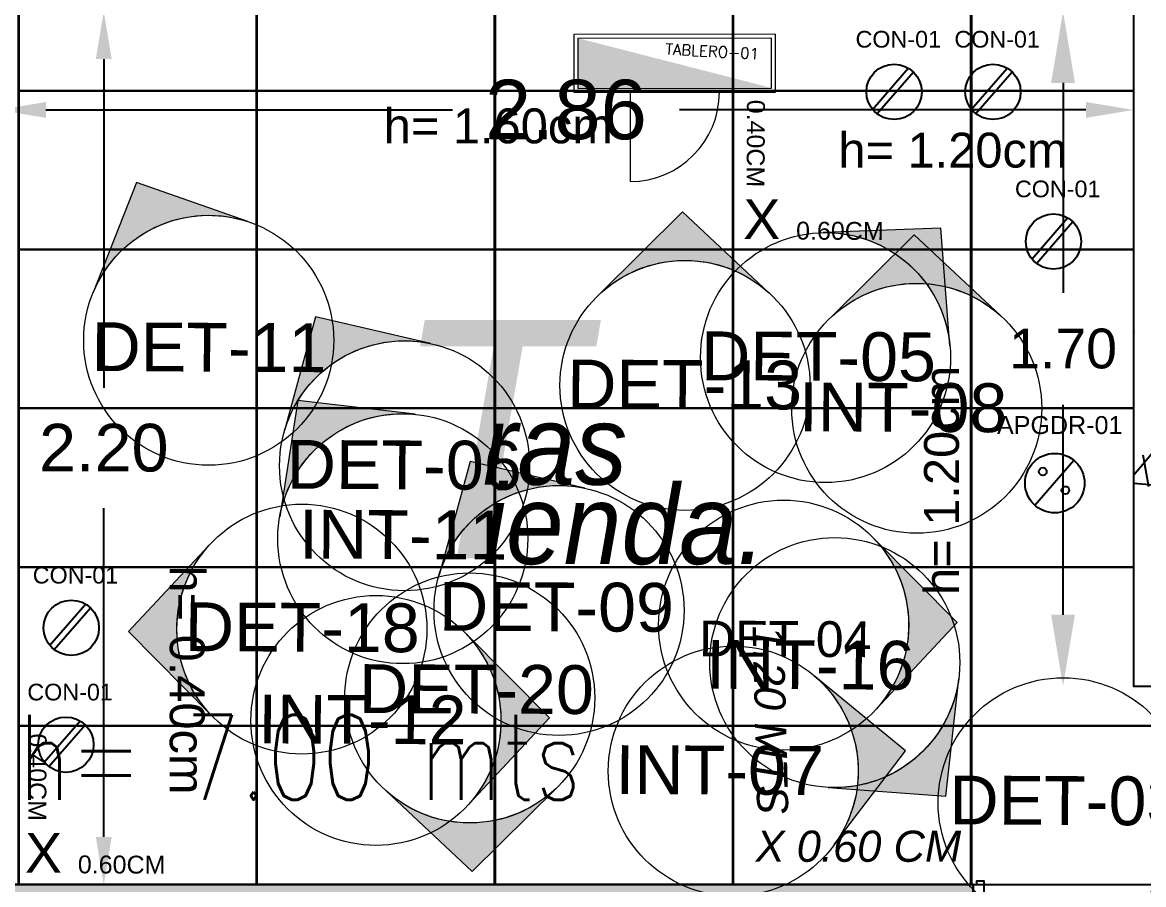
# Model space of a CAD drawing. Header units: millimetres. Extents: x 0 to 21977, y 2 to 7635.
# Drawn here: x 10967.751 to 10970.575, y 3818.415 to 3820.587 of the extents above; entities that cross this region are included whole.
import ezdxf
from ezdxf.enums import TextEntityAlignment as Align

# ---------------------------------------------------------------- set-up
doc = ezdxf.new("R2010")
doc.units = ezdxf.units.MM
for name, color, linetype, lineweight in [('CONTACTOS', 161, 'Continuous', 18), ('IMAGENES 2', 150, 'Continuous', 18), ('IMAGENES 3', 142, 'Continuous', 18), ('INFORMACION DE AREAS', 143, 'Continuous', 18), ('MURO DUROCK', 161, 'Continuous', 25), ('PLAFON', 151, 'Continuous', 25), ('TABLEROS', 174, 'Continuous', 13)]:
    doc.layers.add(name, color=color, linetype=linetype, lineweight=lineweight)
for name, color, linetype in [('MEDIDAS.', 144, 'Continuous'), ('MUROS - ARQ.', 151, 'Continuous'), ('MUROS ACABADOS', 142, 'Continuous'), ('PISO PATIO PUBLICO', 142, 'Continuous'), ('PUERTAS', 170, 'Continuous')]:
    doc.layers.add(name, color=color, linetype=linetype)
doc.styles.add('BBVA_Guadalajara Rastro_FN$0$X-PP-NEW$0$ROMANS', font='romans.shx', dxfattribs={"width": 0.75})
doc.styles.add('ROMANS', font='romans.shx', dxfattribs={"width": 0.75})
doc.styles.get("Standard").update_dxf_attribs({"font": 'arial.ttf'})
doc.dimstyles.get("Standard").update_dxf_attribs({"dimtxt": 0.15, "dimasz": 0.18, "dimexe": 0.18, "dimexo": 0.0625, "dimgap": 0.09, "dimtad": 0, "dimtih": 1, "dimtoh": 1, "dimzin": 0, "dimdsep": 46, "dimtxsty": 'Standard', "dimblk2": 'ARCHTICK', "dimcen": 0.09, "dimadec": 0, "dimazin": 0, "dimtfac": 1, "dimtofl": 0, "dimtmove": 0, "dimatfit": 3, "dimfxl": 1, "dimtolj": 1, "dimtzin": 0, "dimarcsym": 0})

# ---------------------------------------------------------------- blocks, each defined once
blk = doc.blocks.new('PISO TRAS TIENDA AZUL')
at = {"layer": 'PISO PATIO PUBLICO', "color": 152}
for points in [[(10967.7404037245, 3820.415240046465), (10968.3404037245, 3820.415240046465), (10968.3404037245, 3820.615240046464), (10967.7404037245, 3820.615240046464)], [(10968.3404037245, 3820.415240046465), (10968.9404037245, 3820.415240046465), (10968.9404037245, 3820.615240046464), (10968.3404037245, 3820.615240046464)], [(10968.9404037245, 3820.415240046465), (10969.5404037245, 3820.415240046465), (10969.5404037245, 3820.615240046464), (10968.9404037245, 3820.615240046464)], [(10969.5404037245, 3820.415240046465), (10970.1404037245, 3820.415240046465), (10970.1404037245, 3820.615240046464), (10969.5404037245, 3820.615240046464)], [(10970.1404037245, 3820.415240046465), (10970.5504037245, 3820.415240046465), (10970.5504037245, 3820.615240046464), (10970.1404037245, 3820.615240046464)], [(10967.7404037245, 3820.015240046465), (10968.3404037245, 3820.015240046465), (10968.3404037245, 3820.415240046465), (10967.7404037245, 3820.415240046465)], [(10968.3404037245, 3820.015240046465), (10968.9404037245, 3820.015240046465), (10968.9404037245, 3820.415240046465), (10968.3404037245, 3820.415240046465)], [(10968.9404037245, 3820.015240046465), (10969.5404037245, 3820.015240046465), (10969.5404037245, 3820.415240046465), (10968.9404037245, 3820.415240046465)], [(10969.5404037245, 3820.015240046465), (10970.1404037245, 3820.015240046465), (10970.1404037245, 3820.415240046465), (10969.5404037245, 3820.415240046465)], [(10970.1404037245, 3820.015240046465), (10970.5504037245, 3820.015240046465), (10970.5504037245, 3820.415240046465), (10970.1404037245, 3820.415240046465)], [(10967.7404037245, 3819.615240046465), (10968.3404037245, 3819.615240046465), (10968.3404037245, 3820.015240046465), (10967.7404037245, 3820.015240046465)], [(10968.3404037245, 3819.615240046465), (10968.9404037245, 3819.615240046465), (10968.9404037245, 3820.015240046465), (10968.3404037245, 3820.015240046465)], [(10968.9404037245, 3819.615240046465), (10969.5404037245, 3819.615240046465), (10969.5404037245, 3820.015240046465), (10968.9404037245, 3820.015240046465)], [(10969.5404037245, 3819.615240046465), (10970.1404037245, 3819.615240046465), (10970.1404037245, 3820.015240046465), (10969.5404037245, 3820.015240046465)], [(10970.1404037245, 3819.615240046465), (10970.5504037245, 3819.615240046465), (10970.5504037245, 3820.015240046465), (10970.1404037245, 3820.015240046465)], [(10967.7404037245, 3819.215240046466), (10968.3404037245, 3819.215240046466), (10968.3404037245, 3819.615240046465), (10967.7404037245, 3819.615240046465)], [(10968.3404037245, 3819.215240046466), (10968.9404037245, 3819.215240046466), (10968.9404037245, 3819.615240046465), (10968.3404037245, 3819.615240046465)], [(10968.9404037245, 3819.215240046466), (10969.5404037245, 3819.215240046466), (10969.5404037245, 3819.615240046465), (10968.9404037245, 3819.615240046465)], [(10969.5404037245, 3819.215240046466), (10970.1404037245, 3819.215240046466), (10970.1404037245, 3819.615240046465), (10969.5404037245, 3819.615240046465)], [(10970.1404037245, 3819.215240046466), (10970.5504037245, 3819.215240046466), (10970.5504037245, 3819.615240046465), (10970.1404037245, 3819.615240046465)], [(10967.7404037245, 3818.815240046466), (10968.3404037245, 3818.815240046466), (10968.3404037245, 3819.215240046466), (10967.7404037245, 3819.215240046466)], [(10968.3404037245, 3818.815240046466), (10968.9404037245, 3818.815240046466), (10968.9404037245, 3819.215240046466), (10968.3404037245, 3819.215240046466)], [(10968.9404037245, 3818.815240046466), (10969.5404037245, 3818.815240046466), (10969.5404037245, 3819.215240046466), (10968.9404037245, 3819.215240046466)], [(10969.5404037245, 3818.815240046466), (10970.1404037245, 3818.815240046466), (10970.1404037245, 3819.215240046466), (10969.5404037245, 3819.215240046466)], [(10967.7404037245, 3818.415240046466), (10968.3404037245, 3818.415240046466), (10968.3404037245, 3818.815240046466), (10967.7404037245, 3818.815240046466)], [(10968.3404037245, 3818.415240046466), (10968.9404037245, 3818.415240046466), (10968.9404037245, 3818.815240046466), (10968.3404037245, 3818.815240046466)], [(10968.9404037245, 3818.415240046466), (10969.5404037245, 3818.415240046466), (10969.5404037245, 3818.815240046466), (10968.9404037245, 3818.815240046466)], [(10969.5404037245, 3818.415240046466), (10970.1404037245, 3818.415240046466), (10970.1404037245, 3818.815240046466), (10969.5404037245, 3818.815240046466)], [(10970.1404037245, 3818.415240046466), (10970.7404037245, 3818.415240046466), (10970.7404037245, 3818.815240046466), (10970.1404037245, 3818.815240046466)]]:
    blk.add_lwpolyline(points, close=True, dxfattribs=at)
blk.add_lwpolyline([(10970.55030422416, 3819.215240046466), (10970.1404037245, 3819.215240046466), (10970.1404037245, 3818.815240046466), (10970.7404037245, 3818.815240046466), (10970.7404037245, 3818.915240046471)], dxfattribs=at)
at = {"layer": 'PISO PATIO PUBLICO', "color": 154}
blk.add_lwpolyline([(10970.55030422416, 3819.215240046466), (10970.55030422416, 3818.915240046474), (10970.70030422416, 3818.915240046474), (10970.7404037245, 3818.915240046465)], dxfattribs=at)
at = {"layer": 'PISO PATIO PUBLICO', "color": 7, "attachment_point": 1}
for s, insert, char_height, rotation in [('0.40CM', (10969.62149451715, 3820.39251605933), 0.04506130324082309, 269.7118928762892), ('X', (10969.56727230771, 3820.142068288517), 0.1, 359.71189287628926), ('0.60CM', (10969.70021826133, 3820.08547134763), 0.0451, 359.71189287628926), ('0.40CM', (10967.81215938008, 3818.795807136448), 0.04506130324082309, 269.7118928762892), ('X', (10967.75793717065, 3818.545359365636), 0.1, 359.71189287628926), ('0.60CM', (10967.89088312426, 3818.488762424748), 0.0451, 359.71189287628926)]:
    blk.add_mtext_dynamic_manual_height_columns(s, width=0.9235994632417519, gutter_width=12.5, heights=[0], dxfattribs=dict(at, insert=insert, char_height=char_height, rotation=rotation))
blk = doc.blocks.new('PISO AZUL')
at = {"layer": 'PISO PATIO PUBLICO', "color": 154}
blk.add_lwpolyline([(10970.1404037245, 3818.345240046466), (10970.14636788963, 3818.345240046466), (10970.14636788963, 3818.415240046474)], dxfattribs=at)
blk = doc.blocks.new('PLAFON AZUL')
at = {"layer": 'PLAFON', "color": 186}
for points in [[(10967.74171580828, 3820.615240046472), (10967.74171580828, 3819.615240046473), (10968.34171580828, 3819.615240046473), (10968.34171580828, 3820.615240046472)], [(10968.34171580828, 3820.615240046472), (10968.34171580828, 3819.615240046473), (10968.94171580828, 3819.615240046473), (10968.94171580828, 3820.615240046472)], [(10968.94171580828, 3820.615240046472), (10968.94171580828, 3819.615240046473), (10969.54171580828, 3819.615240046473), (10969.54171580828, 3820.615240046472)], [(10969.54171580828, 3820.615240046472), (10969.54171580828, 3819.615240046473), (10970.14171580828, 3819.615240046473), (10970.14171580828, 3820.615240046472)], [(10967.74171580828, 3819.615240046473), (10967.74171580828, 3818.415240046474), (10968.34171580828, 3818.415240046474), (10968.34171580828, 3819.615240046473)], [(10968.34171580828, 3819.615240046473), (10968.34171580828, 3818.415240046474), (10968.94171580828, 3818.415240046474), (10968.94171580828, 3819.615240046473)], [(10968.94171580828, 3819.615240046473), (10968.94171580828, 3818.415240046474), (10969.54171580828, 3818.415240046474), (10969.54171580828, 3819.615240046473)], [(10969.54171580828, 3819.615240046473), (10969.54171580828, 3818.415240046474), (10970.14171580828, 3818.415240046474), (10970.14171580828, 3819.615240046473)]]:
    blk.add_lwpolyline(points, close=True, dxfattribs=at)
for points in [[(10970.55030422416, 3820.615240046471), (10970.14171580828, 3820.615240046471), (10970.14171580828, 3819.615240046473), (10970.55030422416, 3819.615240046473)], [(10970.55030422416, 3819.615240046473), (10970.14171580828, 3819.615240046473), (10970.14171580828, 3818.415240046474), (10970.74171580828, 3818.415240046474), (10970.74171580828, 3819.615240046473), (10970.70030422416, 3819.615240046473)]]:
    blk.add_lwpolyline(points, dxfattribs=at)
at = {"layer": 'PLAFON', "color": 7, "insert": (10969.66874505378, 3819.069058702406), "char_height": 0.07848615468126044, "attachment_point": 1, "rotation": 271.4345887252241}
blk.add_mtext_dynamic_manual_height_columns('{\\fArial|b0|i1|c0|p34;1.20 MTS}', width=3.702998878402042, gutter_width=12.5, heights=[0], dxfattribs=at)
at = {"layer": 'PLAFON', "color": 7, "insert": (10969.59799424784, 3818.551133038719), "char_height": 0.07848615468126045, "attachment_point": 1}
blk.add_mtext_dynamic_manual_height_columns('{\\fArial|b0|i1|c0|p34;X 0.60 CM }', width=3.702998878402042, gutter_width=12.5, heights=[0], dxfattribs=at)
blk = doc.blocks.new('*D130')
at = {"layer": 'Defpoints', "color": 0, "transparency": 16777216}
for p in [(10970.37251265755, 3820.615240046473), (10970.37251265755, 3818.915240046474), (10970.37251265755, 3818.915240046474)]:
    blk.add_point(p, dxfattribs=at)
at = {"layer": 'MEDIDAS.', "color": 0, "lineweight": -2, "transparency": 16777216}
for p, q in [((10970.37251265755, 3820.435240046474), (10970.37251265755, 3819.906297345246)), ((10970.37251265755, 3819.095240046473), (10970.37251265755, 3819.624182747702))]:
    blk.add_line(p, q, dxfattribs=at)
at = {"layer": 'MEDIDAS.', "color": 0, "transparency": 16777216}
for points in [[(10970.34251265755, 3820.435240046474), (10970.40251265755, 3820.435240046474), (10970.37251265755, 3820.615240046473)], [(10970.34251265755, 3819.095240046473), (10970.40251265755, 3819.095240046473), (10970.37251265755, 3818.915240046474)]]:
    blk.add_solid(points, dxfattribs=at)
at = {"layer": 'MEDIDAS.', "color": 0, "transparency": 16777216, "insert": (10970.37251265755, 3819.765240046475), "char_height": 0.1, "attachment_point": 5}
blk.add_mtext('\\A1;1.70', dxfattribs=at)
blk = doc.blocks.new('_ArchTick')
at = {"color": 0, "linetype": 'ByBlock', "const_width": 0.15}
blk.add_lwpolyline([(-0.5, -0.5), (0.5, 0.5)], dxfattribs=at)
blk = doc.blocks.new('*D131')
at = {"layer": 'Defpoints', "color": 0, "transparency": 16777216}
for p in [(10967.69030422416, 3820.366922300902), (10970.55030422416, 3820.366922300902), (10970.55030422416, 3820.366922300902)]:
    blk.add_point(p, dxfattribs=at)
at = {"layer": 'MEDIDAS.', "color": 0, "lineweight": -2, "transparency": 16777216}
for p, q in [((10967.81030422416, 3820.366922300902), (10968.83426056796, 3820.366922300902)), ((10970.43030422416, 3820.366922300902), (10969.40634788037, 3820.366922300902))]:
    blk.add_line(p, q, dxfattribs=at)
at = {"layer": 'MEDIDAS.', "color": 0, "transparency": 16777216}
for points in [[(10967.81030422416, 3820.386922300902), (10967.81030422416, 3820.346922300902), (10967.69030422416, 3820.366922300902)], [(10970.43030422416, 3820.386922300902), (10970.43030422416, 3820.346922300902), (10970.55030422416, 3820.366922300902)]]:
    blk.add_solid(points, dxfattribs=at)
at = {"layer": 'MEDIDAS.', "color": 0, "transparency": 16777216, "insert": (10969.12030422416, 3820.366922300902), "char_height": 0.15, "attachment_point": 5}
blk.add_mtext('\\A1;2.86', dxfattribs=at)
blk = doc.blocks.new('*D132')
at = {"layer": 'Defpoints', "color": 0, "transparency": 16777216}
for p in [(10967.95609627579, 3820.615240046473), (10967.95609627579, 3818.415240046474), (10967.95609627579, 3818.415240046474)]:
    blk.add_point(p, dxfattribs=at)
at = {"layer": 'MEDIDAS.', "color": 0, "lineweight": -2, "transparency": 16777216}
for p, q in [((10967.95609627579, 3820.495240046474), (10967.95609627579, 3819.666508805)), ((10967.95609627579, 3818.535240046474), (10967.95609627579, 3819.363971287947))]:
    blk.add_line(p, q, dxfattribs=at)
at = {"layer": 'MEDIDAS.', "color": 0, "transparency": 16777216}
for points in [[(10967.93609627579, 3820.495240046474), (10967.97609627579, 3820.495240046474), (10967.95609627579, 3820.615240046473)], [(10967.93609627579, 3818.535240046474), (10967.97609627579, 3818.535240046474), (10967.95609627579, 3818.415240046474)]]:
    blk.add_solid(points, dxfattribs=at)
at = {"layer": 'MEDIDAS.', "color": 0, "transparency": 16777216, "insert": (10967.95609627579, 3819.515240046475), "char_height": 0.12, "attachment_point": 5}
blk.add_mtext('\\A1;2.20', dxfattribs=at)

msp = doc.modelspace()

# ---------------------------------------------------------------- hatches: boundary and pattern name
at = {"layer": 'IMAGENES 2'}
h = msp.add_hatch(color=256, dxfattribs=at)
h.dxf.hatch_style = 1
edge = h.paths.add_edge_path()
edge.add_line((10970.21456162394, 3819.849273638467), (10969.99756025913, 3820.052214973348))
edge.add_line((10969.99756025913, 3820.052214973348), (10969.78652125978, 3819.843080283527))
edge.add_arc((10970.00388288907, 3819.615240046473), 0.3148924443484309, 48.00622784282632, 133.6516921502252, ccw=False)
h = msp.add_hatch(color=256, dxfattribs=at)
h.dxf.hatch_style = 1
edge = h.paths.add_edge_path()
edge.add_line((10968.74029856591, 3819.600124530701), (10968.4452388259, 3819.634974603221))
edge.add_line((10968.4452388259, 3819.634974603221), (10968.39920419561, 3819.341451877444))
edge.add_arc((10968.70931079949, 3819.286760509409), 0.314892444347949, 84.35252754131159, 169.9979918489111, ccw=False)
h = msp.add_hatch(color=256, dxfattribs=at)
h.dxf.hatch_style = 1
edge = h.paths.add_edge_path()
edge.add_line((10968.87574940027, 3818.618090749006), (10969.07869073515, 3818.835092113814))
edge.add_line((10969.07869073515, 3818.835092113814), (10968.86955604533, 3819.046131113163))
edge.add_arc((10968.64171580828, 3818.828769483876), 0.3148924443487751, -41.9937721572353, 43.651692150051076, ccw=False)
h = msp.add_hatch(color=256, dxfattribs=at)
h.dxf.hatch_style = 1
edge = h.paths.add_edge_path()
edge.add_line((10969.79618059033, 3818.515872746204), (10969.97572201853, 3818.752599705571))
edge.add_line((10969.97572201853, 3818.752599705571), (10969.7459869807, 3818.941005093297))
edge.add_arc((10969.54171580828, 3818.70135839579), 0.3148924443478587, -36.08922941106482, 49.556234896499575, ccw=False)
h = msp.add_hatch(color=256, dxfattribs=at)
h.dxf.hatch_style = 1
edge = h.paths.add_edge_path()
edge.add_line((10969.780506273, 3818.660037534335), (10970.07682407771, 3818.638345684512))
edge.add_line((10970.07682407771, 3818.638345684512), (10970.1097577802, 3818.933625465352))
edge.add_arc((10969.7975254971, 3818.974469717036), 0.3148924443489689, 266.9017831157689, 352.5472474229957, ccw=False)
at = {"layer": 'IMAGENES 3'}
h = msp.add_hatch(color=256, dxfattribs=at)
h.dxf.hatch_style = 1
edge = h.paths.add_edge_path()
edge.add_line((10968.31862841798, 3820.085709990971), (10968.03817816811, 3820.183804002406))
edge.add_line((10968.03817816811, 3820.183804002406), (10967.92950029094, 3819.907282942185))
edge.add_arc((10968.22032955645, 3819.786553534699), 0.314892444348821, 71.81015959876339, 157.455623906113, ccw=False)
h = msp.add_hatch(color=256, dxfattribs=at)
h.dxf.hatch_style = 1
edge = h.paths.add_edge_path()
edge.add_line((10969.63082495754, 3819.906989492521), (10969.41382359273, 3820.109930827402))
edge.add_line((10969.41382359273, 3820.109930827402), (10969.20278459338, 3819.900796137582))
edge.add_arc((10969.42014622267, 3819.672955900527), 0.3148924443484309, 48.00622784282632, 133.6516921502252, ccw=False)
h = msp.add_hatch(color=256, dxfattribs=at)
h.dxf.hatch_style = 1
edge = h.paths.add_edge_path()
edge.add_line((10970.08760735723, 3819.773033797719), (10970.06490530398, 3820.069275919151))
edge.add_line((10970.06490530398, 3820.069275919151), (10969.76801456757, 3820.057844892646))
edge.add_arc((10969.77414929637, 3819.743012212306), 0.3148924443483042, 5.470841635739873, 91.11630594333059, ccw=False)
h = msp.add_hatch(color=256, dxfattribs=at)
h.dxf.hatch_style = 1
edge = h.paths.add_edge_path()
edge.add_line((10968.77914629742, 3819.778454979956), (10968.4897469354, 3819.845706649037))
edge.add_line((10968.4897469354, 3819.845706649037), (10968.41154914569, 3819.559071195165))
edge.add_arc((10968.71370995698, 3819.470436576514), 0.3148924443495592, 78.00622784278119, 163.6516921502194, ccw=False)
h = msp.add_hatch(color=256, dxfattribs=at)
h.dxf.hatch_style = 1
edge = h.paths.add_edge_path()
edge.add_line((10969.16827582376, 3819.413894114401), (10968.87887646174, 3819.481145783482))
edge.add_line((10968.87887646174, 3819.481145783482), (10968.80067867203, 3819.194510329611))
edge.add_arc((10969.10283948333, 3819.105875710962), 0.3148924443474297, 78.00622784298452, 163.6516921503644, ccw=False)
h = msp.add_hatch(color=256, dxfattribs=at)
h.dxf.hatch_style = 1
edge = h.paths.add_edge_path()
edge.add_line((10969.90277864577, 3818.858379967536), (10970.10571998065, 3819.075381332344))
edge.add_line((10970.10571998065, 3819.075381332344), (10969.89658529083, 3819.286420331693))
edge.add_arc((10969.66874505378, 3819.069058702406), 0.314892444347459, -41.993772157456704, 43.65169215027959, ccw=False)
h = msp.add_hatch(color=256, dxfattribs=at)
h.dxf.hatch_style = 1
edge = h.paths.add_edge_path()
edge.add_line((10968.22102950575, 3819.269552144006), (10968.01808817087, 3819.052550779198))
edge.add_line((10968.01808817087, 3819.052550779198), (10968.22722286069, 3818.841511779849))
edge.add_arc((10968.45506309774, 3819.058873409138), 0.3148924443484007, 138.0062278429493, 223.6516921504592, ccw=False)
h = msp.add_hatch(color=256, dxfattribs=at)
h.dxf.hatch_style = 1
edge = h.paths.add_edge_path()
edge.add_line((10968.66732426912, 3818.651374867279), (10968.88432563393, 3818.448433532398))
edge.add_line((10968.88432563393, 3818.448433532398), (10969.09536463328, 3818.657568222219))
edge.add_arc((10968.87800300399, 3818.885408459274), 0.3148924443484309, 228.0062278428263, 313.65169215022524, ccw=False)
at = {"layer": 'MURO DUROCK', "true_color": 0x0a85ff}
h = msp.add_hatch(color=150, dxfattribs=at)
h.dxf.hatch_style = 1
h.paths.add_polyline_path([(10967.69030422416, 3818.415240046474), (10970.14636788963, 3818.415240046474), (10970.14636788963, 3818.345240046473), (10967.69030422416, 3818.345240046473)])
at = {"layer": 'MUROS ACABADOS'}
h = msp.add_hatch(dxfattribs=at)
h.set_pattern_fill('AR-CONC', color=250, scale=0.005)
h.set_pattern_definition([(49.99999999999999, (0, 0), (0.91092334498002, -0.07969542769451543), [0.09525, -1.04775]), (355, (0, 0), (-0.1762171071248467, 0.9552842261951757), [0.0762, -0.83820292085]), (100.4514447, (0.075910035, -0.0066412675), (0.7347062354517664, 0.8755887595609755), [0.080950044, -0.8904512229999999]), (46.18420000000002, (0, 0.254), (1.35539520446065, -0.2102116396636357), [0.142875, -1.571625]), (96.63555760999996, (0.1129495, 0.2364825), (1.187020670257515, 1.237130622988608), [0.1214251157, -1.3356780408]), (351.1841511700001, (0, 0.254), (1.187020670324885, 1.237130622927663), [0.11429983535, -1.2572986596]), (21, (0.127, 0.1905), (0.7580719563456624, -0.5113259909354381), [0.09525, -1.04775]), (326.0000000000001, (0.127, 0.1905), (0.3090101417382354, 0.9209398306115963), [0.0762, -0.8382]), (71.45144499999999, (0.190172663, 0.1478895005), (1.067082096393581, 0.4096138444295262), [0.08095004400000001, -0.8904496879999999]), (37.50000000000001, (0, 0), (0.01544301625295908, 0.4227751943657655), [0, -0.82804, 0, -0.8509000000000001, 0, -0.8413750000000001]), (7.499999999999999, (0, 0), (0.3340983125515287, 0.5009028740905975), [0, -0.48514, 0, -0.80899, 0, -0.320675]), (327.5, (-0.28321, 0), (0.677952975834357, -0.02864371996336722), [0, -0.3175, 0, -0.9906, 0, -1.31445]), (317.5, (-0.41021, 0), (0.7406459069300902, 0.1271324551666652), [0, -0.41275, 0, -0.65786, 0, -0.93345])])
h.paths.add_polyline_path([(10972.36030422416, 3810.665240046473), (10972.51030422416, 3810.665240046473), (10972.51030422416, 3820.765240046474), (10967.54030422416, 3820.765240046474), (10967.54030422416, 3810.665240046473), (10967.69030422416, 3810.665240046473), (10967.69030422416, 3820.615240046473), (10970.55030422416, 3820.615240046473), (10970.55030422416, 3818.915240046474), (10970.70030422416, 3818.915240046474), (10970.70030422416, 3820.615240046473), (10972.36030422416, 3820.615240046473), (10972.36030422416, 3819.065240046474), (10971.60030422416, 3819.065240046474), (10971.60030422416, 3818.915240046474), (10972.36030422416, 3818.915240046474)])
h = msp.add_hatch(color=253, dxfattribs=at)
h.dxf.hatch_style = 1
h.paths.add_polyline_path([(10970.97669844339, 3815.581022545257), (10973.30669844339, 3815.581022545258)], flags=0)
edge = h.paths.add_edge_path(flags=17)
edge.add_line((10970.97669844339, 3815.581022545257), (10973.30669844339, 3815.581022545258))
edge.add_line((10970.97669844339, 3815.581022545258), (10970.97669844339, 3813.005057409418))
edge.add_line((10970.97669844339, 3813.005057409418), (10973.30669844339, 3813.005057409418))
edge.add_line((10973.30669844339, 3813.005057409418), (10973.30669844339, 3814.305057409417))
edge.add_line((10973.30669844339, 3814.305057409417), (10973.38669844339, 3814.305057409418))
edge.add_line((10973.38669844339, 3814.305057409418), (10973.38669844339, 3814.275057409418))
edge.add_line((10973.38669844339, 3814.275057409418), (10973.40669844339, 3814.275057409418))
edge.add_line((10973.40669844339, 3814.275057409418), (10973.40669844339, 3812.905057409418))
edge.add_line((10973.40669844339, 3812.905057409418), (10970.97669844339, 3812.905057409417))
edge.add_line((10970.97669844339, 3812.905057409417), (10970.97669844339, 3812.851022545258))
edge.add_line((10970.97669844339, 3812.851022545258), (10970.97669844339, 3812.751022545258))
edge.add_line((10970.97669844339, 3812.751022545258), (10970.73669844339, 3812.751022545258))
edge.add_line((10970.73669844339, 3812.751022545258), (10970.73669844339, 3802.651022545258))
edge.add_line((10970.73669844339, 3802.651022545258), (10971.24669844339, 3802.651022545258))
edge.add_line((10971.24669844339, 3802.651022545258), (10971.24669844339, 3802.551022545259))
edge.add_line((10971.24669844339, 3802.551022545259), (10970.63669844339, 3802.551022545259))
edge.add_line((10970.63669844339, 3802.551022545259), (10970.63669844339, 3812.851022545258))
edge.add_line((10970.63669844339, 3812.851022545258), (10970.87669844339, 3812.851022545258))
edge.add_line((10970.87669844339, 3812.851022545258), (10970.87669844339, 3815.581022545257))
edge.add_line((10970.87669844339, 3815.581022545257), (10968.50669844339, 3815.581022545258))
edge.add_line((10968.50669844339, 3815.581022545258), (10968.50669844339, 3814.981022545257))
edge.add_line((10968.50669844339, 3814.981022545257), (10967.33669844339, 3814.981022545259))
edge.add_line((10967.33669844339, 3814.981022545259), (10967.33669844339, 3818.621022545258))
edge.add_line((10967.33669844339, 3818.621022545258), (10967.73669844339, 3818.621022545258))
edge.add_line((10967.73669844339, 3818.621022545258), (10967.73669844339, 3818.521022545257))
edge.add_line((10967.73669844339, 3818.521022545257), (10967.43669844339, 3818.521022545258))
edge.add_line((10967.43669844339, 3818.521022545258), (10967.43669844339, 3815.681022545258))
edge.add_line((10967.43669844339, 3815.681022545258), (10967.45669844339, 3815.681022545258))
edge.add_line((10967.45669844339, 3815.681022545258), (10967.45669844339, 3815.081022545258))
edge.add_line((10967.45669844339, 3815.081022545258), (10968.40669844339, 3815.081022545258))
edge.add_line((10968.40669844339, 3815.081022545258), (10968.40669844339, 3815.681022545258))
edge.add_line((10968.40669844339, 3815.681022545258), (10973.40669844339, 3815.681022545258))
edge.add_line((10973.40669844339, 3815.681022545258), (10973.40669844338, 3816.281022545258))
edge.add_line((10973.40669844338, 3816.281022545258), (10974.60669844339, 3816.281022545258))
edge.add_line((10974.60669844339, 3816.281022545258), (10974.60669844339, 3815.681022545259))
edge.add_line((10974.60669844339, 3815.681022545259), (10977.12669844339, 3815.681022545257))
edge.add_line((10977.12669844339, 3815.681022545257), (10977.12669844339, 3815.096022545259))
edge.add_line((10977.12669844339, 3815.096022545259), (10977.04169844339, 3815.096022545259))
edge.add_line((10977.04169844339, 3815.096022545259), (10977.04169844339, 3815.131022545258))
edge.add_line((10977.04169844339, 3815.131022545258), (10977.02669844339, 3815.131022545258))
edge.add_line((10977.02669844339, 3815.131022545258), (10977.02669844339, 3815.581022545258))
edge.add_line((10977.02669844339, 3815.581022545258), (10974.50669844339, 3815.581022545258))
edge.add_line((10974.50669844339, 3815.581022545258), (10974.50669844339, 3816.181022545258))
edge.add_line((10974.50669844339, 3816.181022545258), (10973.50669844339, 3816.181022545258))
edge.add_line((10973.50669844339, 3816.181022545258), (10973.50669844339, 3815.031022545258))
edge.add_line((10973.50669844339, 3815.031022545258), (10973.40669844339, 3815.031022545258))
edge.add_line((10973.40669844339, 3815.031022545258), (10973.38669844339, 3815.031022545258))
edge.add_line((10973.38669844339, 3815.031022545258), (10973.38669844339, 3815.001022545258))
edge.add_line((10973.38669844339, 3815.001022545258), (10973.30669844339, 3815.001022545257))
edge.add_line((10973.30669844339, 3815.001022545257), (10973.30669844339, 3815.031022545258))
edge.add_line((10973.30669844339, 3815.031022545258), (10973.30669844339, 3815.581022545258))
edge = h.paths.add_edge_path()
edge.add_line((10971.24669844339, 3802.551022545259), (10971.34669844339, 3802.551022545259))
edge.add_line((10971.24669844339, 3801.471022545259), (10971.24669844339, 3802.551022545259))
edge.add_line((10971.24669844339, 3801.471022545259), (10970.64669844339, 3801.471022545259))
edge.add_line((10970.64669844339, 3801.471022545259), (10970.64669844339, 3798.491022545258))
edge.add_line((10970.64669844339, 3798.491022545258), (10971.38099373292, 3798.491022545258))
edge.add_line((10971.38099373292, 3798.491022545258), (10971.06288708056, 3796.039019220637))
edge.add_line((10971.06288708056, 3796.039019220637), (10973.37669844339, 3796.039019220637))
edge.add_line((10973.37669844339, 3796.039019220637), (10973.37669844339, 3796.939019220637))
edge.add_line((10973.37669844339, 3796.939019220637), (10973.27669844339, 3796.939019220637))
edge.add_line((10973.27669844339, 3796.939019220637), (10973.27669844339, 3796.139019220637))
edge.add_line((10973.27669844339, 3796.139019220637), (10971.17669844339, 3796.139019220637))
edge.add_line((10971.17669844339, 3796.139019220637), (10971.49396706983, 3798.631022545259))
edge.add_line((10971.49396706983, 3798.631022545259), (10971.39396706983, 3798.631022545259))
edge.add_line((10971.39396706983, 3798.631022545259), (10971.39396706983, 3798.591022545259))
edge.add_line((10971.39396706983, 3798.591022545259), (10970.74669844339, 3798.591022545259))
edge.add_line((10970.74669844339, 3798.591022545259), (10970.74669844339, 3801.371022545259))
edge.add_line((10970.74669844339, 3801.371022545259), (10971.34669844339, 3801.371022545259))
edge.add_line((10971.34669844339, 3801.371022545259), (10971.34669844339, 3802.551022545259))
edge = h.paths.add_edge_path(flags=17)
edge.add_line((10973.30669844339, 3815.581022545258), (10970.97669844339, 3815.581022545258))
edge.add_line((10973.30669844339, 3815.031022545258), (10973.30669844339, 3815.581022545258))
edge.add_line((10973.30669844339, 3815.001022545257), (10973.30669844339, 3815.031022545258))
edge.add_line((10973.38669844339, 3815.001022545258), (10973.30669844339, 3815.001022545257))
edge.add_line((10973.38669844339, 3815.031022545258), (10973.38669844339, 3815.001022545258))
edge.add_line((10973.40669844339, 3815.031022545258), (10973.38669844339, 3815.031022545258))
edge.add_line((10973.50669844339, 3815.031022545258), (10973.40669844339, 3815.031022545258))
edge.add_line((10973.50669844339, 3816.181022545258), (10973.50669844339, 3815.031022545258))
edge.add_line((10974.50669844339, 3816.181022545258), (10973.50669844339, 3816.181022545258))
edge.add_line((10974.50669844339, 3815.581022545258), (10974.50669844339, 3816.181022545258))
edge.add_line((10977.02669844339, 3815.581022545258), (10974.50669844339, 3815.581022545258))
edge.add_line((10977.02669844339, 3815.131022545258), (10977.02669844339, 3815.581022545258))
edge.add_line((10977.04169844339, 3815.131022545258), (10977.02669844339, 3815.131022545258))
edge.add_line((10977.04169844339, 3815.096022545259), (10977.04169844339, 3815.131022545258))
edge.add_line((10977.12669844339, 3815.096022545259), (10977.04169844339, 3815.096022545259))
edge.add_line((10977.12669844339, 3815.681022545257), (10977.12669844339, 3815.096022545259))
edge.add_line((10974.60669844339, 3815.681022545259), (10977.12669844339, 3815.681022545257))
edge.add_line((10974.60669844339, 3816.281022545258), (10974.60669844339, 3815.681022545259))
edge.add_line((10973.40669844338, 3816.281022545258), (10974.60669844339, 3816.281022545258))
edge.add_line((10973.40669844339, 3815.681022545258), (10973.40669844338, 3816.281022545258))
edge.add_line((10968.40669844339, 3815.681022545258), (10973.40669844339, 3815.681022545258))
edge.add_line((10968.40669844339, 3815.081022545258), (10968.40669844339, 3815.681022545258))
edge.add_line((10967.45669844339, 3815.081022545258), (10968.40669844339, 3815.081022545258))
edge.add_line((10967.45669844339, 3815.681022545258), (10967.45669844339, 3815.081022545258))
edge.add_line((10967.43669844339, 3815.681022545258), (10967.45669844339, 3815.681022545258))
edge.add_line((10967.43669844339, 3818.521022545258), (10967.43669844339, 3815.681022545258))
edge.add_line((10967.73669844339, 3818.521022545257), (10967.43669844339, 3818.521022545258))
edge.add_line((10967.73669844339, 3818.621022545258), (10967.73669844339, 3818.521022545257))
edge.add_line((10967.33669844339, 3818.621022545258), (10967.73669844339, 3818.621022545258))
edge.add_line((10967.33669844339, 3814.981022545259), (10967.33669844339, 3818.621022545258))
edge.add_line((10968.50669844339, 3814.981022545257), (10967.33669844339, 3814.981022545259))
edge.add_line((10968.50669844339, 3815.581022545258), (10968.50669844339, 3814.981022545257))
edge.add_line((10970.87669844339, 3815.581022545257), (10968.50669844339, 3815.581022545258))
edge.add_line((10970.87669844339, 3812.851022545258), (10970.87669844339, 3815.581022545257))
edge.add_line((10970.63669844339, 3812.851022545258), (10970.87669844339, 3812.851022545258))
edge.add_line((10970.63669844339, 3802.551022545259), (10970.63669844339, 3812.851022545258))
edge.add_line((10971.24669844339, 3802.551022545259), (10970.63669844339, 3802.551022545259))
edge.add_line((10971.24669844339, 3802.651022545258), (10971.24669844339, 3802.551022545259))
edge.add_line((10970.73669844339, 3802.651022545258), (10971.24669844339, 3802.651022545258))
edge.add_line((10970.73669844339, 3812.751022545258), (10970.73669844339, 3802.651022545258))
edge.add_line((10970.97669844339, 3812.751022545258), (10970.73669844339, 3812.751022545258))
edge.add_line((10970.97669844339, 3812.851022545258), (10970.97669844339, 3812.751022545258))
edge.add_line((10970.97669844339, 3812.905057409417), (10970.97669844339, 3812.851022545258))
edge.add_line((10973.40669844339, 3812.905057409418), (10970.97669844339, 3812.905057409417))
edge.add_line((10973.40669844339, 3814.275057409418), (10973.40669844339, 3812.905057409418))
edge.add_line((10973.38669844339, 3814.275057409418), (10973.40669844339, 3814.275057409418))
edge.add_line((10973.38669844339, 3814.305057409418), (10973.38669844339, 3814.275057409418))
edge.add_line((10973.30669844339, 3814.305057409417), (10973.38669844339, 3814.305057409418))
edge.add_line((10973.30669844339, 3813.005057409418), (10973.30669844339, 3814.305057409417))
edge.add_line((10970.97669844339, 3813.005057409418), (10973.30669844339, 3813.005057409418))
edge.add_line((10970.97669844339, 3815.581022545258), (10970.97669844339, 3813.005057409418))
h = msp.add_hatch(color=253, dxfattribs=at)
h.dxf.hatch_style = 1
h.paths.add_polyline_path([(10970.97669844339, 3815.581022545257), (10973.30669844339, 3815.581022545258)], flags=0)
edge = h.paths.add_edge_path(flags=17)
edge.add_line((10970.97669844339, 3815.581022545257), (10973.30669844339, 3815.581022545258))
edge.add_line((10970.97669844339, 3815.581022545258), (10970.97669844339, 3813.005057409418))
edge.add_line((10970.97669844339, 3813.005057409418), (10973.30669844339, 3813.005057409418))
edge.add_line((10973.30669844339, 3813.005057409418), (10973.30669844339, 3814.305057409417))
edge.add_line((10973.30669844339, 3814.305057409417), (10973.38669844339, 3814.305057409418))
edge.add_line((10973.38669844339, 3814.305057409418), (10973.38669844339, 3814.275057409418))
edge.add_line((10973.38669844339, 3814.275057409418), (10973.40669844339, 3814.275057409418))
edge.add_line((10973.40669844339, 3814.275057409418), (10973.40669844339, 3812.905057409418))
edge.add_line((10973.40669844339, 3812.905057409418), (10970.97669844339, 3812.905057409417))
edge.add_line((10970.97669844339, 3812.905057409417), (10970.97669844339, 3812.851022545258))
edge.add_line((10970.97669844339, 3812.851022545258), (10970.97669844339, 3812.751022545258))
edge.add_line((10970.97669844339, 3812.751022545258), (10970.73669844339, 3812.751022545258))
edge.add_line((10970.73669844339, 3812.751022545258), (10970.73669844339, 3802.651022545258))
edge.add_line((10970.73669844339, 3802.651022545258), (10971.24669844339, 3802.651022545258))
edge.add_line((10971.24669844339, 3802.651022545258), (10971.24669844339, 3802.551022545259))
edge.add_line((10971.24669844339, 3802.551022545259), (10970.63669844339, 3802.551022545259))
edge.add_line((10970.63669844339, 3802.551022545259), (10970.63669844339, 3812.851022545258))
edge.add_line((10970.63669844339, 3812.851022545258), (10970.87669844339, 3812.851022545258))
edge.add_line((10970.87669844339, 3812.851022545258), (10970.87669844339, 3815.581022545257))
edge.add_line((10970.87669844339, 3815.581022545257), (10968.50669844339, 3815.581022545258))
edge.add_line((10968.50669844339, 3815.581022545258), (10968.50669844339, 3814.981022545257))
edge.add_line((10968.50669844339, 3814.981022545257), (10967.33669844339, 3814.981022545259))
edge.add_line((10967.33669844339, 3814.981022545259), (10967.33669844339, 3818.621022545258))
edge.add_line((10967.33669844339, 3818.621022545258), (10967.73669844339, 3818.621022545258))
edge.add_line((10967.73669844339, 3818.621022545258), (10967.73669844339, 3818.521022545257))
edge.add_line((10967.73669844339, 3818.521022545257), (10967.43669844339, 3818.521022545258))
edge.add_line((10967.43669844339, 3818.521022545258), (10967.43669844339, 3815.681022545258))
edge.add_line((10967.43669844339, 3815.681022545258), (10967.45669844339, 3815.681022545258))
edge.add_line((10967.45669844339, 3815.681022545258), (10967.45669844339, 3815.081022545258))
edge.add_line((10967.45669844339, 3815.081022545258), (10968.40669844339, 3815.081022545258))
edge.add_line((10968.40669844339, 3815.081022545258), (10968.40669844339, 3815.681022545258))
edge.add_line((10968.40669844339, 3815.681022545258), (10973.40669844339, 3815.681022545258))
edge.add_line((10973.40669844339, 3815.681022545258), (10973.40669844338, 3816.281022545258))
edge.add_line((10973.40669844338, 3816.281022545258), (10974.60669844339, 3816.281022545258))
edge.add_line((10974.60669844339, 3816.281022545258), (10974.60669844339, 3815.681022545259))
edge.add_line((10974.60669844339, 3815.681022545259), (10977.12669844339, 3815.681022545257))
edge.add_line((10977.12669844339, 3815.681022545257), (10977.12669844339, 3815.096022545259))
edge.add_line((10977.12669844339, 3815.096022545259), (10977.04169844339, 3815.096022545259))
edge.add_line((10977.04169844339, 3815.096022545259), (10977.04169844339, 3815.131022545258))
edge.add_line((10977.04169844339, 3815.131022545258), (10977.02669844339, 3815.131022545258))
edge.add_line((10977.02669844339, 3815.131022545258), (10977.02669844339, 3815.581022545258))
edge.add_line((10977.02669844339, 3815.581022545258), (10974.50669844339, 3815.581022545258))
edge.add_line((10974.50669844339, 3815.581022545258), (10974.50669844339, 3816.181022545258))
edge.add_line((10974.50669844339, 3816.181022545258), (10973.50669844339, 3816.181022545258))
edge.add_line((10973.50669844339, 3816.181022545258), (10973.50669844339, 3815.031022545258))
edge.add_line((10973.50669844339, 3815.031022545258), (10973.40669844339, 3815.031022545258))
edge.add_line((10973.40669844339, 3815.031022545258), (10973.38669844339, 3815.031022545258))
edge.add_line((10973.38669844339, 3815.031022545258), (10973.38669844339, 3815.001022545258))
edge.add_line((10973.38669844339, 3815.001022545258), (10973.30669844339, 3815.001022545257))
edge.add_line((10973.30669844339, 3815.001022545257), (10973.30669844339, 3815.031022545258))
edge.add_line((10973.30669844339, 3815.031022545258), (10973.30669844339, 3815.581022545258))
edge = h.paths.add_edge_path()
edge.add_line((10971.24669844339, 3802.551022545259), (10971.34669844339, 3802.551022545259))
edge.add_line((10971.24669844339, 3801.471022545259), (10971.24669844339, 3802.551022545259))
edge.add_line((10971.24669844339, 3801.471022545259), (10970.64669844339, 3801.471022545259))
edge.add_line((10970.64669844339, 3801.471022545259), (10970.64669844339, 3798.491022545258))
edge.add_line((10970.64669844339, 3798.491022545258), (10971.38099373292, 3798.491022545258))
edge.add_line((10971.38099373292, 3798.491022545258), (10971.06288708056, 3796.039019220637))
edge.add_line((10971.06288708056, 3796.039019220637), (10973.37669844339, 3796.039019220637))
edge.add_line((10973.37669844339, 3796.039019220637), (10973.37669844339, 3796.939019220637))
edge.add_line((10973.37669844339, 3796.939019220637), (10973.27669844339, 3796.939019220637))
edge.add_line((10973.27669844339, 3796.939019220637), (10973.27669844339, 3796.139019220637))
edge.add_line((10973.27669844339, 3796.139019220637), (10971.17669844339, 3796.139019220637))
edge.add_line((10971.17669844339, 3796.139019220637), (10971.49396706983, 3798.631022545259))
edge.add_line((10971.49396706983, 3798.631022545259), (10971.39396706983, 3798.631022545259))
edge.add_line((10971.39396706983, 3798.631022545259), (10971.39396706983, 3798.591022545259))
edge.add_line((10971.39396706983, 3798.591022545259), (10970.74669844339, 3798.591022545259))
edge.add_line((10970.74669844339, 3798.591022545259), (10970.74669844339, 3801.371022545259))
edge.add_line((10970.74669844339, 3801.371022545259), (10971.34669844339, 3801.371022545259))
edge.add_line((10971.34669844339, 3801.371022545259), (10971.34669844339, 3802.551022545259))
edge = h.paths.add_edge_path(flags=17)
edge.add_line((10973.30669844339, 3815.581022545258), (10970.97669844339, 3815.581022545258))
edge.add_line((10973.30669844339, 3815.031022545258), (10973.30669844339, 3815.581022545258))
edge.add_line((10973.30669844339, 3815.001022545257), (10973.30669844339, 3815.031022545258))
edge.add_line((10973.38669844339, 3815.001022545258), (10973.30669844339, 3815.001022545257))
edge.add_line((10973.38669844339, 3815.031022545258), (10973.38669844339, 3815.001022545258))
edge.add_line((10973.40669844339, 3815.031022545258), (10973.38669844339, 3815.031022545258))
edge.add_line((10973.50669844339, 3815.031022545258), (10973.40669844339, 3815.031022545258))
edge.add_line((10973.50669844339, 3816.181022545258), (10973.50669844339, 3815.031022545258))
edge.add_line((10974.50669844339, 3816.181022545258), (10973.50669844339, 3816.181022545258))
edge.add_line((10974.50669844339, 3815.581022545258), (10974.50669844339, 3816.181022545258))
edge.add_line((10977.02669844339, 3815.581022545258), (10974.50669844339, 3815.581022545258))
edge.add_line((10977.02669844339, 3815.131022545258), (10977.02669844339, 3815.581022545258))
edge.add_line((10977.04169844339, 3815.131022545258), (10977.02669844339, 3815.131022545258))
edge.add_line((10977.04169844339, 3815.096022545259), (10977.04169844339, 3815.131022545258))
edge.add_line((10977.12669844339, 3815.096022545259), (10977.04169844339, 3815.096022545259))
edge.add_line((10977.12669844339, 3815.681022545257), (10977.12669844339, 3815.096022545259))
edge.add_line((10974.60669844339, 3815.681022545259), (10977.12669844339, 3815.681022545257))
edge.add_line((10974.60669844339, 3816.281022545258), (10974.60669844339, 3815.681022545259))
edge.add_line((10973.40669844338, 3816.281022545258), (10974.60669844339, 3816.281022545258))
edge.add_line((10973.40669844339, 3815.681022545258), (10973.40669844338, 3816.281022545258))
edge.add_line((10968.40669844339, 3815.681022545258), (10973.40669844339, 3815.681022545258))
edge.add_line((10968.40669844339, 3815.081022545258), (10968.40669844339, 3815.681022545258))
edge.add_line((10967.45669844339, 3815.081022545258), (10968.40669844339, 3815.081022545258))
edge.add_line((10967.45669844339, 3815.681022545258), (10967.45669844339, 3815.081022545258))
edge.add_line((10967.43669844339, 3815.681022545258), (10967.45669844339, 3815.681022545258))
edge.add_line((10967.43669844339, 3818.521022545258), (10967.43669844339, 3815.681022545258))
edge.add_line((10967.73669844339, 3818.521022545257), (10967.43669844339, 3818.521022545258))
edge.add_line((10967.73669844339, 3818.621022545258), (10967.73669844339, 3818.521022545257))
edge.add_line((10967.33669844339, 3818.621022545258), (10967.73669844339, 3818.621022545258))
edge.add_line((10967.33669844339, 3814.981022545259), (10967.33669844339, 3818.621022545258))
edge.add_line((10968.50669844339, 3814.981022545257), (10967.33669844339, 3814.981022545259))
edge.add_line((10968.50669844339, 3815.581022545258), (10968.50669844339, 3814.981022545257))
edge.add_line((10970.87669844339, 3815.581022545257), (10968.50669844339, 3815.581022545258))
edge.add_line((10970.87669844339, 3812.851022545258), (10970.87669844339, 3815.581022545257))
edge.add_line((10970.63669844339, 3812.851022545258), (10970.87669844339, 3812.851022545258))
edge.add_line((10970.63669844339, 3802.551022545259), (10970.63669844339, 3812.851022545258))
edge.add_line((10971.24669844339, 3802.551022545259), (10970.63669844339, 3802.551022545259))
edge.add_line((10971.24669844339, 3802.651022545258), (10971.24669844339, 3802.551022545259))
edge.add_line((10970.73669844339, 3802.651022545258), (10971.24669844339, 3802.651022545258))
edge.add_line((10970.73669844339, 3812.751022545258), (10970.73669844339, 3802.651022545258))
edge.add_line((10970.97669844339, 3812.751022545258), (10970.73669844339, 3812.751022545258))
edge.add_line((10970.97669844339, 3812.851022545258), (10970.97669844339, 3812.751022545258))
edge.add_line((10970.97669844339, 3812.905057409417), (10970.97669844339, 3812.851022545258))
edge.add_line((10973.40669844339, 3812.905057409418), (10970.97669844339, 3812.905057409417))
edge.add_line((10973.40669844339, 3814.275057409418), (10973.40669844339, 3812.905057409418))
edge.add_line((10973.38669844339, 3814.275057409418), (10973.40669844339, 3814.275057409418))
edge.add_line((10973.38669844339, 3814.305057409418), (10973.38669844339, 3814.275057409418))
edge.add_line((10973.30669844339, 3814.305057409417), (10973.38669844339, 3814.305057409418))
edge.add_line((10973.30669844339, 3813.005057409418), (10973.30669844339, 3814.305057409417))
edge.add_line((10970.97669844339, 3813.005057409418), (10973.30669844339, 3813.005057409418))
edge.add_line((10970.97669844339, 3815.581022545258), (10970.97669844339, 3813.005057409418))
at = {"layer": 'TABLEROS'}
h = msp.add_hatch(color=173, dxfattribs=at)
h.dxf.hatch_style = 1
h.paths.add_polyline_path([(10969.15080087162, 3820.421639830855), (10969.15061303365, 3820.547639690843), (10969.63880032935, 3820.422367330281)])

# ---------------------------------------------------------------- linework, layer by layer
at = {"layer": 'CONTACTOS', "color": 144, "lineweight": -3}
for p, q in [((10969.89230051858, 3820.368166902196), (10969.98260151237, 3820.472424936618)), ((10970.14127507473, 3820.368166902196), (10970.23157606852, 3820.472424936618)), ((10969.90400657233, 3820.357597546657), (10969.99567354837, 3820.4626517932)), ((10970.15298112848, 3820.357597546657), (10970.24464810452, 3820.4626517932)), ((10970.29383085492, 3819.991034399819), (10970.38413184871, 3820.09529243424)), ((10970.30553690867, 3819.98046504428), (10970.39720388471, 3820.085519290823)), ((10970.30162894118, 3819.37112922873), (10970.39958496029, 3819.484445277274)), ((10967.81959391954, 3819.017875914684), (10967.90989491333, 3819.122133949106)), ((10967.83129997329, 3819.007306559145), (10967.92296694933, 3819.112360805688)), ((10967.80603920972, 3818.723304985358), (10967.89634020351, 3818.82756301978)), ((10967.81774526347, 3818.71273562982), (10967.90941223951, 3818.817789876362))]:
    msp.add_line(p, q, dxfattribs=at)
for centre, radius in [((10969.94690876462, 3820.412543947635), 0.06971158500365926), ((10970.19588332077, 3820.412543947635), 0.06971158500365926), ((10970.34843910096, 3820.035411445257), 0.06971158500365926), ((10970.35173727573, 3819.426729966654), 0.07496971386740527), ((10970.32146141792, 3819.455943731547), 0.009741644214964497), ((10970.37845176027, 3819.408898121247), 0.009741644214964497), ((10967.87420216558, 3819.062252960122), 0.06971158500365926), ((10967.86064745576, 3818.767682030797), 0.06971158500365926)]:
    msp.add_circle(centre, radius, dxfattribs=at)
at = {"layer": 'IMAGENES 2'}
for points in [[(10970.21456162394, 3819.849273638467), (10969.99756025913, 3820.052214973348), (10969.78652125978, 3819.843080283527, -0.3921245748608314), (10970.21456162394, 3819.849273638467, 42.03721698194761)], [(10968.74029856591, 3819.600124530701), (10968.4452388259, 3819.634974603221), (10968.39920419561, 3819.341451877444, -0.3921245748608314), (10968.74029856591, 3819.600124530701, 42.03721698194761)], [(10968.87574940027, 3818.618090749006), (10969.07869073515, 3818.835092113814), (10968.86955604533, 3819.046131113163, -0.3921245748608314), (10968.87574940027, 3818.618090749006, 42.03721698194761)], [(10969.79618059033, 3818.515872746204), (10969.97572201853, 3818.752599705571), (10969.7459869807, 3818.941005093297, -0.3921245748608314), (10969.79618059033, 3818.515872746204, 42.03721698194761)], [(10969.780506273, 3818.660037534335), (10970.07682407771, 3818.638345684512), (10970.1097577802, 3818.933625465352, -0.3921245748608314), (10969.780506273, 3818.660037534335, 42.03721698194761)]]:
    msp.add_lwpolyline(points, format="xyb", dxfattribs=at)
for centre in [(10970.00388288907, 3819.615240046473), (10968.70931079949, 3819.286760509408), (10969.7975254971, 3818.974469717037), (10968.64171580828, 3818.828769483875), (10969.54171580828, 3818.701358395789)]:
    msp.add_circle(centre, 0.314892444348787, dxfattribs=at)
at = {"layer": 'IMAGENES 3'}
for points in [[(10968.31862841798, 3820.085709990971), (10968.03817816811, 3820.183804002406), (10967.92950029094, 3819.907282942185, -0.3921245748608314), (10968.31862841798, 3820.085709990971, 42.03721698194761)], [(10969.63082495754, 3819.906989492521), (10969.41382359273, 3820.109930827402), (10969.20278459338, 3819.900796137582, -0.3921245748608314), (10969.63082495754, 3819.906989492521, 42.03721698194761)], [(10970.08760735723, 3819.773033797719), (10970.06490530398, 3820.069275919151), (10969.76801456757, 3820.057844892646, -0.3921245748608314), (10970.08760735723, 3819.773033797719, 42.03721698194761)], [(10968.77914629742, 3819.778454979956), (10968.4897469354, 3819.845706649037), (10968.41154914569, 3819.559071195165, -0.3921245748608314), (10968.77914629742, 3819.778454979956, 42.03721698194761)], [(10969.16827582376, 3819.413894114401), (10968.87887646174, 3819.481145783482), (10968.80067867203, 3819.194510329611, -0.3921245748608314), (10969.16827582376, 3819.413894114401, 42.03721698194761)], [(10969.90277864577, 3818.858379967536), (10970.10571998065, 3819.075381332344), (10969.89658529083, 3819.286420331693, -0.3921245748608314), (10969.90277864577, 3818.858379967536, 42.03721698194761)], [(10968.22102950575, 3819.269552144006), (10968.01808817087, 3819.052550779198), (10968.22722286069, 3818.841511779849, -0.3921245748608314), (10968.22102950575, 3819.269552144006, 42.03721698194761)], [(10968.66732426912, 3818.651374867279), (10968.88432563393, 3818.448433532398), (10969.09536463328, 3818.657568222219, -0.3921245748608314), (10968.66732426912, 3818.651374867279, 42.03721698194761)]]:
    msp.add_lwpolyline(points, format="xyb", dxfattribs=at)
for centre in [(10968.22032955645, 3819.786553534698), (10969.77414929637, 3819.743012212306), (10969.42014622267, 3819.672955900527), (10968.71370995699, 3819.470436576516), (10969.10283948333, 3819.105875710962), (10968.45506309774, 3819.058873409137), (10969.66874505378, 3819.069058702406), (10968.87800300399, 3818.885408459274), (10970.37282605013, 3818.621453507132)]:
    msp.add_circle(centre, 0.314892444348787, dxfattribs=at)
at = {"layer": 'MURO DUROCK'}
msp.add_lwpolyline([(10967.69030422416, 3818.415240046474), (10970.14636788963, 3818.415240046474), (10970.14636788963, 3818.345240046473), (10967.69030422416, 3818.345240046473)], close=True, dxfattribs=at)
at = {"layer": 'MUROS - ARQ.'}
for points in [[(10970.55030422416, 3820.615240046473), (10970.55030422416, 3818.915240046474)], [(10970.55030422416, 3818.915240046474), (10970.70030422416, 3818.915240046474)], [(10970.14636788963, 3818.415240046474), (10967.69030422416, 3818.415240046474)], [(10970.14636788963, 3818.345240046473), (10970.14636788963, 3818.415240046474)]]:
    msp.add_lwpolyline(points, dxfattribs=at)
at = {"layer": 'MUROS ACABADOS'}
msp.add_lwpolyline([(10972.36030422416, 3810.665240046473), (10972.51030422416, 3810.665240046473), (10972.51030422416, 3820.765240046474), (10967.54030422416, 3820.765240046474), (10967.54030422416, 3810.665240046473), (10967.69030422416, 3810.665240046473), (10967.69030422416, 3820.615240046473), (10970.55030422416, 3820.615240046473), (10970.55030422416, 3818.915240046474), (10970.70030422416, 3818.915240046474), (10970.70030422416, 3820.615240046473), (10972.36030422416, 3820.615240046473), (10972.36030422416, 3819.065240046474), (10971.60030422416, 3819.065240046474), (10971.60030422416, 3818.915240046474), (10972.36030422416, 3818.915240046474), (10972.36030422416, 3810.665240046473)], dxfattribs=at)
at = {"layer": 'PUERTAS', "color": 150, "linetype": 'ByBlock', "ltscale": 10, "true_color": 0x0a85ff}
msp.add_lwpolyline([(10970.15518967555, 3818.336430219545), (10970.15518967555, 3818.345252005461), (10970.14636788963, 3818.345252005461), (10970.14636788963, 3818.415826292795), (10970.15518967555, 3818.415826292795), (10970.15518967555, 3818.424648078711), (10970.17283324738, 3818.424648078711), (10970.17283324738, 3818.358484684336), (10970.1816550333, 3818.358484684336), (10970.1816550333, 3818.336430219545)], close=True, dxfattribs=at)
at = {"layer": 'TABLEROS', "color": 173}
msp.add_line((10969.28176657931, 3820.411558896677), (10969.28210200426, 3820.186559146699), dxfattribs=at)
for points in [[(10969.64804851854, 3820.5581051044), (10969.14004908303, 3820.557347789423), (10969.14026673655, 3820.41134795166), (10969.64826617205, 3820.412105266636)], [(10969.63806343743, 3820.548090207736), (10969.1500639797, 3820.54736270831), (10969.15025181766, 3820.421362848323), (10969.63825127539, 3820.422090347749)]]:
    msp.add_lwpolyline(points, close=True, dxfattribs=at)
msp.add_arc((10969.28176657931, 3820.411558896677), 0.2249999999999979, 270.0854152913601, 0.08541529127542799, dxfattribs=at)

# ---------------------------------------------------------------- block references
at = {"layer": 'PISO PATIO PUBLICO'}
for name in ['PISO TRAS TIENDA AZUL', 'PISO AZUL']:
    msp.add_blockref(name, (0, 0), dxfattribs=at)
at = {"layer": 'PLAFON'}
msp.add_blockref('PLAFON AZUL', (0, 0), dxfattribs=at)

# ---------------------------------------------------------------- texts
at = {"layer": 'CONTACTOS', "color": 7}
for s, height, p in [('CON-01', 0.04204546154842773, (10969.84976897169, 3820.524089773626)), ('CON-01', 0.04204546154842773, (10970.09874352784, 3820.524089773626)), ('CON-01', 0.04204546154842773, (10970.25129930803, 3820.146957271248)), ('APGDR-01', 0.04521682044014861, (10970.20617733933, 3819.550409507841)), ('CON-01', 0.04204546154842773, (10967.77706237265, 3819.173798786113)), ('CON-01', 0.04204546154842773, (10967.76350766283, 3818.879227856788))]:
    msp.add_text(s, height=height, dxfattribs=at).set_placement(p)
at = {"layer": 'CONTACTOS', "color": 160}
for s, p in [('h= 1.60cm', (10968.66127555325, 3820.282855610512)), ('h= 1.20cm', (10969.80656071081, 3820.221737499531))]:
    msp.add_text(s, height=0.08796284966975607, dxfattribs=at).set_placement(p)
for s, rotation, p in [('h= 1.20cm', 90, (10970.11034389858, 3819.145083490599)), ('h= 0.40cm', 270, (10968.12232794483, 3819.219287356917))]:
    msp.add_text(s, height=0.08796284966975607, rotation=rotation, dxfattribs=at).set_placement(p)
at = {"layer": 'IMAGENES 2', "color": 142, "lineweight": -3, "true_color": 0x0086b3}
for s, p in [('INT-08', (10969.70688794232, 3819.557524192418)), ('INT-11', (10968.44765525574, 3819.23682095361)), ('INT-16', (10969.47309077628, 3818.908783216604)), ('INT-12', (10968.34472086153, 3818.771053629821)), ('INT-07', (10969.24472086153, 3818.643642541735))]:
    msp.add_text(s, height=0.1229586672611221, rotation=359.7118928762893, dxfattribs=at).set_placement(p)
at = {"layer": 'IMAGENES 2', "color": 170, "insert": (10968.68249706712, 3819.837635064872), "char_height": 0.6, "attachment_point": 1}
msp.add_mtext_dynamic_manual_height_columns('{\\f@Dotum|b0|i1|c0|p34;\\C164;T}', width=0.6, gutter_width=12.5, heights=[0], dxfattribs=at)
at = {"layer": 'IMAGENES 3', "color": 142, "lineweight": -3, "true_color": 0x0086b3}
for s, height, rotation, p in [('DET-11', 0.1229586672611221, 359.7118928762893, (10967.92486089654, 3819.709106790217)), ('DET-05', 0.1229586672611221, 359.7118928762893, (10969.46025599775, 3819.686147334088)), ('DET-13', 0.1229586672611221, 359.7118928762893, (10969.12315127592, 3819.615240046473)), ('DET-06', 0.1229586672611221, 359.7118928762893, (10968.41671501024, 3819.412720722461)), ('DET-09', 0.1229586672611221, 359.7118928762893, (10968.80023746178, 3819.055014333122)), ('DET-18', 0.1229586672611221, 359.7118928762893, (10968.16002561737, 3819.003493061803)), ('DET-04', 0.09017708552043524, 359.7118928762915, (10969.45555538856, 3818.990302625102)), ('DET-20', 0.1229586672611221, 359.7118928762893, (10968.59858693319, 3818.847746354556)), ('DET-03', 0.1229586672611221, 359.7118928762893, (10970.08603877878, 3818.567060671618))]:
    msp.add_text(s, height=height, rotation=rotation, dxfattribs=at).set_placement(p)
at = {"layer": 'INFORMACION DE AREAS', "color": 170, "insert": (10968.91099600425, 3819.62273130205), "char_height": 0.2, "attachment_point": 1, "line_spacing_factor": 0.3}
msp.add_mtext_dynamic_manual_height_columns('{\\f@Dotum|b0|i1|c0|p34;ras \\P\\Pienda.}', width=3.702998878402042, gutter_width=12.5, heights=[0], dxfattribs=at)
at = {"layer": 'PLAFON', "style": 'ROMANS', "width": 0.75}
msp.add_text('h= 7.00 mts', height=0.2141082777893758, dxfattribs=at).set_placement((10967.74171580828, 3818.628769483876))
at = {"layer": 'TABLEROS', "color": 254, "style": 'BBVA_Guadalajara Rastro_FN$0$X-PP-NEW$0$ROMANS'}
msp.add_text('TABLERO-01', height=0.02754107720254904, rotation=356.9172276211905, dxfattribs=at).set_placement((10969.48864839278, 3820.514474043987), align=Align.MIDDLE)

# ---------------------------------------------------------------- dimensions: what is measured, and where the dimension line sits
at = {"layer": 'MEDIDAS.'}
dim = msp.add_linear_dim(base=(10967.95609627579, 3818.415240046474), p1=(10967.95609627579, 3820.615240046473), p2=(10967.95609627579, 3818.415240046474), angle=90, dimstyle='Standard', override={"dimtxt": 0.12, "dimasz": 0.12, "dimexe": 0, "dimexo": 0}, dxfattribs=at)
dim.commit()
dim.dimension.update_dxf_attribs({"geometry": '*D132', "text_midpoint": (10967.95609627579, 3819.515240046475)})
dim = msp.add_linear_dim(base=(10970.37251265755, 3818.915240046474), p1=(10970.37251265755, 3820.615240046473), p2=(10970.37251265755, 3818.915240046474), angle=90, dimstyle='Standard', override={"dimtxt": 0.1, "dimexe": 0, "dimexo": 0}, dxfattribs=at)
dim.commit()
dim.dimension.update_dxf_attribs({"geometry": '*D130', "text_midpoint": (10970.37251265755, 3819.765240046475), "dimtype": 160})
dim = msp.add_linear_dim(base=(10970.55030422416, 3820.366922300902), p1=(10967.69030422416, 3820.366922300902), p2=(10970.55030422416, 3820.366922300902), dimstyle='Standard', override={"dimasz": 0.12, "dimexe": 0, "dimexo": 0}, dxfattribs=at)
dim.commit()
dim.dimension.update_dxf_attribs({"geometry": '*D131', "text_midpoint": (10969.12030422416, 3820.366922300902)})

doc.saveas('drawing.dxf')
